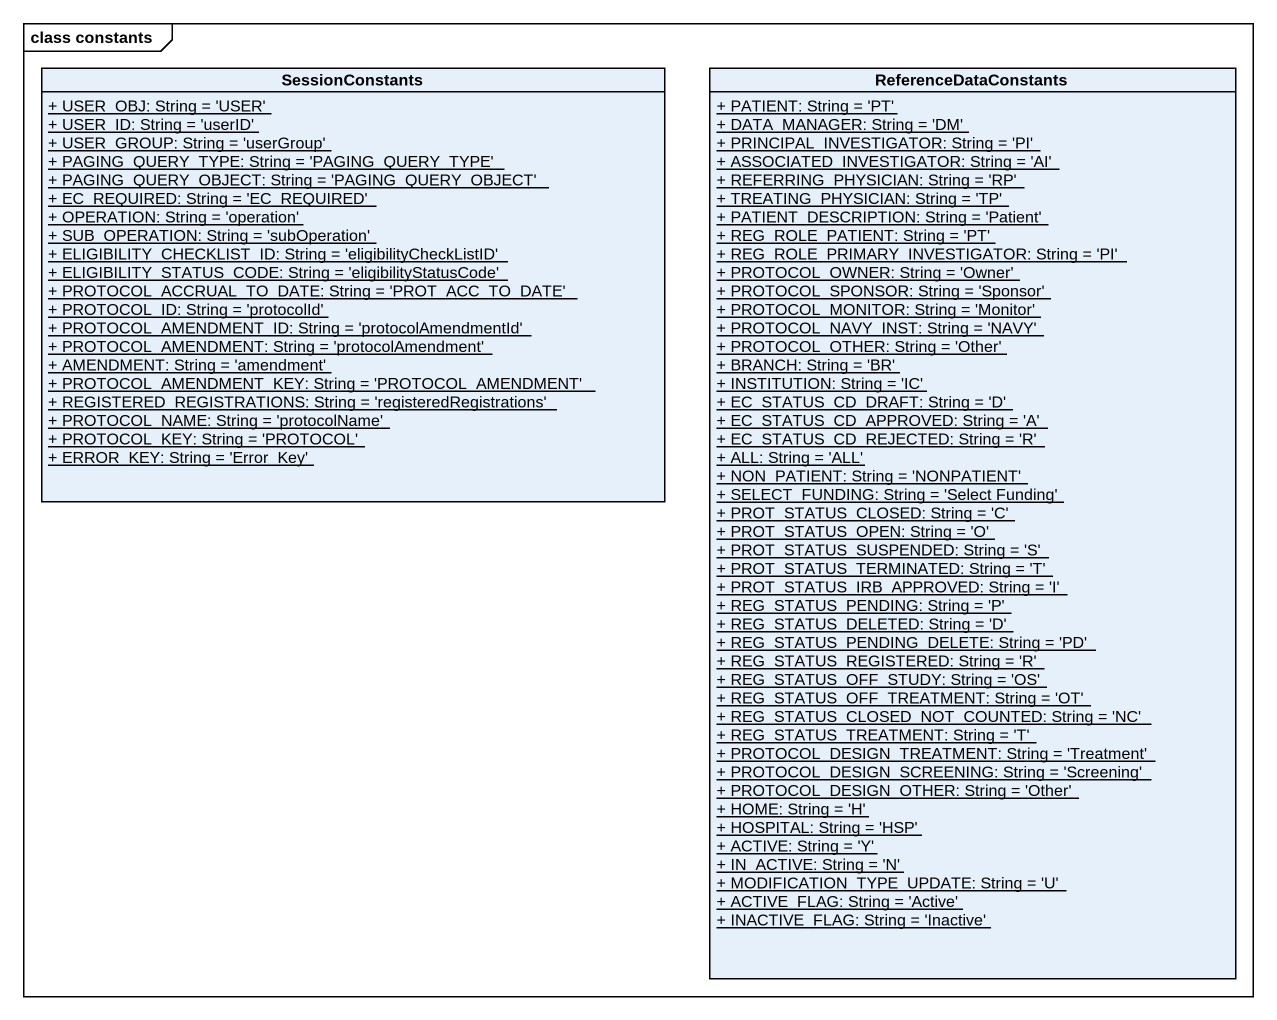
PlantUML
@startuml
mainframe class constants
hide circle
hide empty members
skinparam classAttributeIconSize 0
class SessionConstants {
  {static} + USER_OBJ: String = 'USER'
  {static} + USER_ID: String = 'userID'
  {static} + USER_GROUP: String = 'userGroup'
  {static} + PAGING_QUERY_TYPE: String = 'PAGING_QUERY_TYPE'
  {static} + PAGING_QUERY_OBJECT: String = 'PAGING_QUERY_OBJECT'
  {static} + EC_REQUIRED: String = 'EC_REQUIRED'
  {static} + OPERATION: String = 'operation'
  {static} + SUB_OPERATION: String = 'subOperation'
  {static} + ELIGIBILITY_CHECKLIST_ID: String = 'eligibilityCheckListID'
  {static} + ELIGIBILITY_STATUS_CODE: String = 'eligibilityStatusCode'
  {static} + PROTOCOL_ACCRUAL_TO_DATE: String = 'PROT_ACC_TO_DATE'
  {static} + PROTOCOL_ID: String = 'protocolId'
  {static} + PROTOCOL_AMENDMENT_ID: String = 'protocolAmendmentId'
  {static} + PROTOCOL_AMENDMENT: String = 'protocolAmendment'
  {static} + AMENDMENT: String = 'amendment'
  {static} + PROTOCOL_AMENDMENT_KEY: String = 'PROTOCOL_AMENDMENT'
  {static} + REGISTERED_REGISTRATIONS: String = 'registeredRegistrations'
  {static} + PROTOCOL_NAME: String = 'protocolName'
  {static} + PROTOCOL_KEY: String = 'PROTOCOL'
  {static} + ERROR_KEY: String = 'Error_Key'
}
class ReferenceDataConstants {
  {static} + PATIENT: String = 'PT'
  {static} + DATA_MANAGER: String = 'DM'
  {static} + PRINCIPAL_INVESTIGATOR: String = 'PI'
  {static} + ASSOCIATED_INVESTIGATOR: String = 'AI'
  {static} + REFERRING_PHYSICIAN: String = 'RP'
  {static} + TREATING_PHYSICIAN: String = 'TP'
  {static} + PATIENT_DESCRIPTION: String = 'Patient'
  {static} + REG_ROLE_PATIENT: String = 'PT'
  {static} + REG_ROLE_PRIMARY_INVESTIGATOR: String = 'PI'
  {static} + PROTOCOL_OWNER: String = 'Owner'
  {static} + PROTOCOL_SPONSOR: String = 'Sponsor'
  {static} + PROTOCOL_MONITOR: String = 'Monitor'
  {static} + PROTOCOL_NAVY_INST: String = 'NAVY'
  {static} + PROTOCOL_OTHER: String = 'Other'
  {static} + BRANCH: String = 'BR'
  {static} + INSTITUTION: String = 'IC'
  {static} + EC_STATUS_CD_DRAFT: String = 'D'
  {static} + EC_STATUS_CD_APPROVED: String = 'A'
  {static} + EC_STATUS_CD_REJECTED: String = 'R'
  {static} + ALL: String = 'ALL'
  {static} + NON_PATIENT: String = 'NONPATIENT'
  {static} + SELECT_FUNDING: String = 'Select Funding'
  {static} + PROT_STATUS_CLOSED: String = 'C'
  {static} + PROT_STATUS_OPEN: String = 'O'
  {static} + PROT_STATUS_SUSPENDED: String = 'S'
  {static} + PROT_STATUS_TERMINATED: String = 'T'
  {static} + PROT_STATUS_IRB_APPROVED: String = 'I'
  {static} + REG_STATUS_PENDING: String = 'P'
  {static} + REG_STATUS_DELETED: String = 'D'
  {static} + REG_STATUS_PENDING_DELETE: String = 'PD'
  {static} + REG_STATUS_REGISTERED: String = 'R'
  {static} + REG_STATUS_OFF_STUDY: String = 'OS'
  {static} + REG_STATUS_OFF_TREATMENT: String = 'OT'
  {static} + REG_STATUS_CLOSED_NOT_COUNTED: String = 'NC'
  {static} + REG_STATUS_TREATMENT: String = 'T'
  {static} + PROTOCOL_DESIGN_TREATMENT: String = 'Treatment'
  {static} + PROTOCOL_DESIGN_SCREENING: String = 'Screening'
  {static} + PROTOCOL_DESIGN_OTHER: String = 'Other'
  {static} + HOME: String = 'H'
  {static} + HOSPITAL: String = 'HSP'
  {static} + ACTIVE: String = 'Y'
  {static} + IN_ACTIVE: String = 'N'
  {static} + MODIFICATION_TYPE_UPDATE: String = 'U'
  {static} + ACTIVE_FLAG: String = 'Active'
  {static} + INACTIVE_FLAG: String = 'Inactive'
}
@enduml
